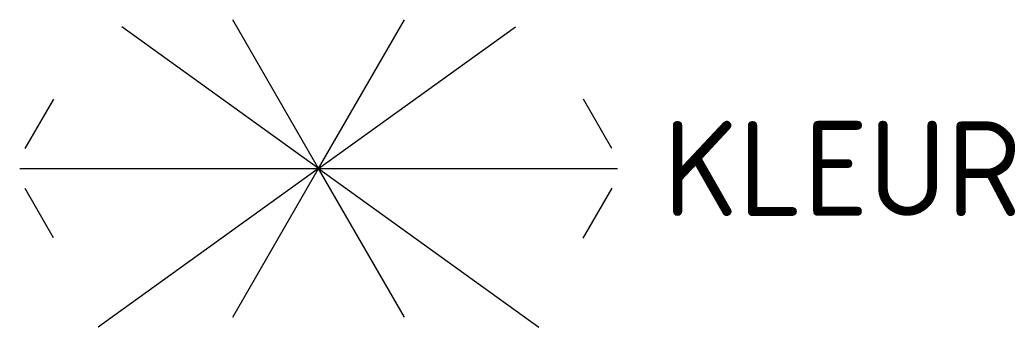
# Model space of a CAD drawing. Extents: x -5.7 to 13.2, y -3 to 2.8.
import ezdxf
from ezdxf.enums import TextEntityAlignment as Align

# ---------------------------------------------------------------- set-up
doc = ezdxf.new("R2010")
doc.units = 0
doc.styles.add('NLCS-ISO', font='NLCS-ISO.ttf')

msp = doc.modelspace()

# ---------------------------------------------------------------- linework, layer by layer
for p, q in [((0, 0), (-3.728, 2.684)), ((0, 0), (-1.626, 2.816)), ((0, 0), (1.626, 2.816)), ((0, 0), (3.728, 2.684)), ((-5.553, 0.382), (-5.014, 1.315)), ((5.554, 0.38), (5.016, 1.313)), ((-5.655, 0), (0, 0)), ((0, 0), (-4.172, -3.003)), ((-1.626, -2.816), (0, 0)), ((0, 0), (5.658, 0)), ((1.626, -2.816), (0, 0)), ((0, 0), (4.172, -3.003)), ((5.012, -1.32), (5.559, -0.371)), ((-5.017, -1.31), (-5.555, -0.379))]:
    msp.add_line(p, q)

# ---------------------------------------------------------------- texts
at = {"style": 'NLCS-ISO'}
msp.add_attdef('KLEUR', text='', height=1.8, dxfattribs=at).set_placement((6.525, 0), align=Align.MIDDLE_LEFT)

doc.saveas('drawing.dxf')
